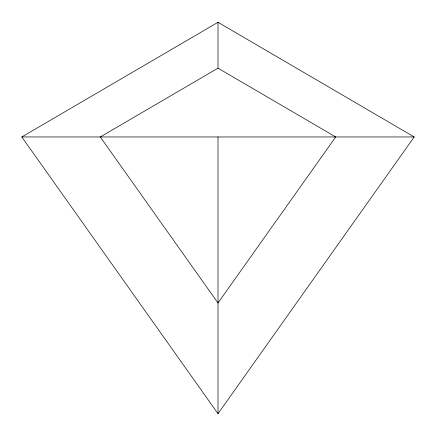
<?xml version="1.0" encoding="UTF-8"?>
<svg xmlns="http://www.w3.org/2000/svg" width="436" height="436" viewBox="0 0 436 436"><rect width="100%" height="100%" fill="white"/><g stroke="black" fill="none" stroke-linecap="round" stroke-linejoin="round"><path stroke-width="0.65" d="M218 413.704L414.2 136.959L218 22.296L21.8 136.959L218 413.704L218 136.959M218 68.169L100.291 136.959L218 302.993L335.709 136.959L218 68.169L218 22.296M21.8 136.959L414.2 136.959"/></g></svg>
